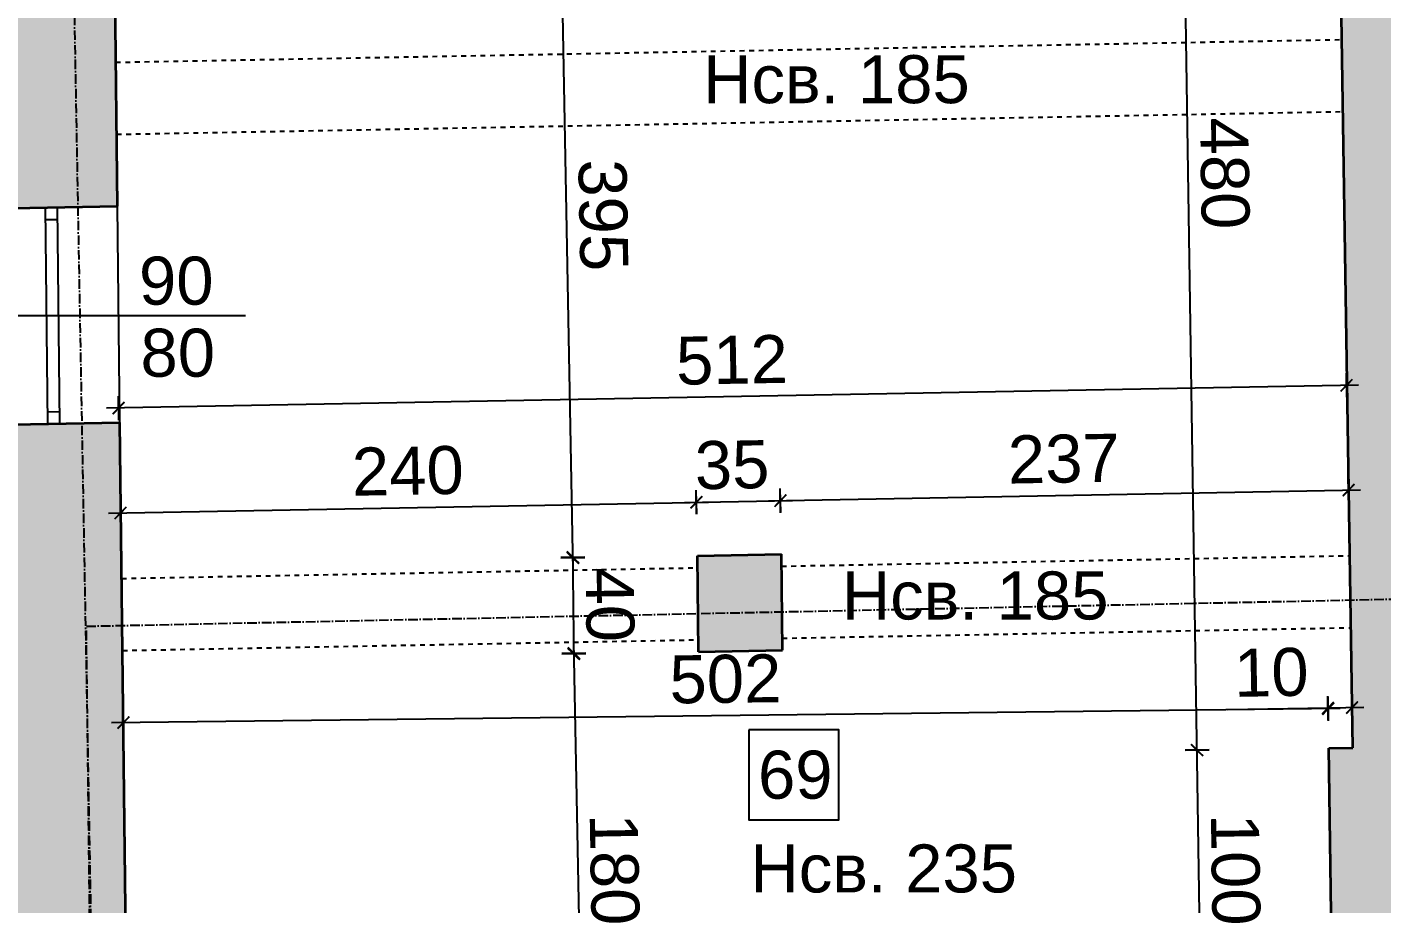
# Model space of a CAD drawing. Header units: inches. Extents: x -72385 to 39588, y -6525 to 66685.
# Drawn here: x -38762 to -38198, y 27297 to 27662 of the extents above; entities that cross this region are included whole.
import ezdxf

# ---------------------------------------------------------------- set-up
doc = ezdxf.new("R2010")
doc.units = ezdxf.units.IN
doc.header["$MEASUREMENT"] = 0
doc.linetypes.add('DashDot', pattern=[0.6, 0.4, -0.1, 0, -0.1])
doc.linetypes.add('Hidden', pattern=[0.4, 0.2, -0.2])
for name, color, linetype, lineweight in [('Изгледни линии', 253, 'Continuous', 25), ('Надписи Hсв', 252, 'Continuous', 25), ('Надписи коти вътрешни', 252, 'Continuous', 25), ('Надписи номера на пом.', 252, 'Continuous', 25), ('Надписи прозорци', 252, 'Continuous', 25), ('Оси', 252, 'DashDot', 25), ('Прозорци', 251, 'Continuous', 25), ('Пунктир', 253, 'Hidden', 25), ('Разрезни линии', 7, 'Continuous', 35), ('Щрих стени', 254, 'Continuous', 25)]:
    doc.layers.add(name, color=color, linetype=linetype, lineweight=lineweight)
doc.styles.add('Arial Regular', font='arial.ttf')
doc.styles.get("Standard").update_dxf_attribs({"font": 'arial.ttf'})
doc.dimstyles.new('Annotative', dxfattribs={"dimscale": 0, "dimtxt": 20, "dimasz": 5, "dimexe": 5, "dimexo": 5, "dimgap": 5, "dimtad": 1, "dimdec": 0, "dimzin": 0, "dimdsep": 46, "dimtxsty": 'Standard', "dimblk": 'ARCHTICK', "dimcen": 5, "dimdle": 5, "dimadec": 0, "dimazin": 0, "dimtfac": 1, "dimtdec": 0, "dimtofl": 0, "dimtmove": 0, "dimatfit": 3, "dimldrblk": 'ARCHTICK', "dimfxl": 5, "dimfxlon": 1, "dimtolj": 1, "dimtzin": 0, "dimarcsym": 1})

# ---------------------------------------------------------------- blocks, each defined once
blk = doc.blocks.new('_ArchTick')
at = {"color": 0, "linetype": 'ByBlock', "const_width": 0.15}
blk.add_lwpolyline([(-0.5, -0.5), (0.5, 0.5)], dxfattribs=at)
blk = doc.blocks.new('*D3150')
at = {"layer": 'Defpoints', "color": 0, "ltscale": 50, "transparency": 16777216}
for p in [(-38274.59, 27360.76), (-38219.71, 27361.6), (-38218.17, 27261.62)]:
    blk.add_point(p, dxfattribs=at)
at = {"layer": 'Надписи коти вътрешни', "color": 0, "lineweight": -2, "ltscale": 50, "transparency": 16777216}
for p, q in [((-38272.97, 27255.77), (-38274.67, 27365.76)), ((-38269.59, 27360.83), (-38279.59, 27360.68)), ((-38268.05, 27260.85), (-38278.05, 27260.69))]:
    blk.add_line(p, q, dxfattribs=at)
at = {"layer": 'Надписи коти вътрешни', "color": 0, "lineweight": -2, "ltscale": 50, "transparency": 16777216, "xscale": 5, "yscale": 5, "zscale": 5}
for p, rotation in [((-38274.59, 27360.76), 90.88539466403644), ((-38273.05, 27260.77), 270.8853946640364)]:
    blk.add_blockref('_ArchTick', p, dxfattribs=dict(at, rotation=rotation))
at = {"layer": 'Надписи коти вътрешни', "color": 0, "ltscale": 50, "transparency": 16777216, "insert": (-38258.61, 27311), "char_height": 20, "attachment_point": 5, "rotation": 270.8854}
blk.add_mtext('\\A1;100', dxfattribs=at)
blk = doc.blocks.new('*D3152')
at = {"layer": 'Defpoints', "color": 0, "ltscale": 50, "transparency": 16777216}
for p in [(-38282.01, 27840.73), (-38217.13, 27841.74), (-38209.71, 27361.79)]:
    blk.add_point(p, dxfattribs=at)
at = {"layer": 'Надписи коти вътрешни', "color": 0, "lineweight": -2, "ltscale": 50, "transparency": 16777216}
for p, q in [((-38274.51, 27355.79), (-38282.09, 27845.73)), ((-38277.01, 27840.81), (-38287.01, 27840.66)), ((-38269.59, 27360.86), (-38279.59, 27360.71))]:
    blk.add_line(p, q, dxfattribs=at)
at = {"layer": 'Надписи коти вътрешни', "color": 0, "lineweight": -2, "ltscale": 50, "transparency": 16777216, "xscale": 5, "yscale": 5, "zscale": 5}
for p, rotation in [((-38282.01, 27840.73), 90.88539466403802), ((-38274.59, 27360.79), 270.885394664038)]:
    blk.add_blockref('_ArchTick', p, dxfattribs=dict(at, rotation=rotation))
at = {"layer": 'Надписи коти вътрешни', "color": 0, "ltscale": 50, "transparency": 16777216, "insert": (-38263.09, 27601), "char_height": 20, "attachment_point": 5, "rotation": 270.8854}
blk.add_mtext('\\A1;480', dxfattribs=at)
blk = doc.blocks.new('*D3153')
at = {"layer": 'Defpoints', "color": 0, "ltscale": 50, "transparency": 16777216}
for p in [(-38483.19, 27464.01), (-38722.65, 27432.29), (-38482.69, 27436.74)]:
    blk.add_point(p, dxfattribs=at)
at = {"layer": 'Надписи коти вътрешни', "color": 0, "lineweight": -2, "ltscale": 50, "transparency": 16777216}
for p, q in [((-38483.1, 27459.01), (-38483.29, 27469.01)), ((-38728.16, 27459.47), (-38478.2, 27464.11)), ((-38723.07, 27454.57), (-38723.25, 27464.56))]:
    blk.add_line(p, q, dxfattribs=at)
at = {"layer": 'Надписи коти вътрешни', "color": 0, "lineweight": -2, "ltscale": 50, "transparency": 16777216, "xscale": 5, "yscale": 5, "zscale": 5}
for p, rotation in [((-38483.19, 27464.01), 1.061896860586268), ((-38723.16, 27459.57), 181.0618968605863)]:
    blk.add_blockref('_ArchTick', p, dxfattribs=dict(at, rotation=rotation))
at = {"layer": 'Надписи коти вътрешни', "color": 0, "ltscale": 50, "transparency": 16777216, "insert": (-38603.46, 27477), "char_height": 20, "attachment_point": 5, "rotation": 1.0619}
blk.add_mtext('\\A1;240', dxfattribs=at)
blk = doc.blocks.new('*D3154')
at = {"layer": 'Defpoints', "color": 0, "ltscale": 50, "transparency": 16777216}
for p in [(-38448.17, 27464.7), (-38482.75, 27441.74), (-38447.75, 27442.39)]:
    blk.add_point(p, dxfattribs=at)
at = {"layer": 'Надписи коти вътрешни', "color": 0, "lineweight": -2, "ltscale": 50, "transparency": 16777216}
for p, q in [((-38483.07, 27459.05), (-38483.25, 27469.05)), ((-38448.07, 27459.7), (-38448.26, 27469.7)), ((-38488.16, 27463.96), (-38443.17, 27464.79))]:
    blk.add_line(p, q, dxfattribs=at)
at = {"layer": 'Надписи коти вътрешни', "color": 0, "lineweight": -2, "ltscale": 50, "transparency": 16777216, "xscale": 5, "yscale": 5, "zscale": 5}
for p, rotation in [((-38483.16, 27464.05), 181.0618968605867), ((-38448.17, 27464.7), 1.061896860586675)]:
    blk.add_blockref('_ArchTick', p, dxfattribs=dict(at, rotation=rotation))
at = {"layer": 'Надписи коти вътрешни', "color": 0, "ltscale": 50, "transparency": 16777216, "insert": (-38468.35, 27479.54), "char_height": 20, "attachment_point": 5, "rotation": 1.0619}
blk.add_mtext('\\A1;35', dxfattribs=at)
blk = doc.blocks.new('*D3155')
at = {"layer": 'Defpoints', "color": 0, "ltscale": 50, "transparency": 16777216}
for p in [(-38211.45, 27469.05), (-38447.69, 27437.39), (-38210.95, 27441.78)]:
    blk.add_point(p, dxfattribs=at)
at = {"layer": 'Надписи коти вътрешни', "color": 0, "lineweight": -2, "ltscale": 50, "transparency": 16777216}
for p, q in [((-38211.36, 27464.05), (-38211.55, 27474.05)), ((-38453.2, 27464.57), (-38206.46, 27469.14)), ((-38448.11, 27459.66), (-38448.29, 27469.66))]:
    blk.add_line(p, q, dxfattribs=at)
at = {"layer": 'Надписи коти вътрешни', "color": 0, "lineweight": -2, "ltscale": 50, "transparency": 16777216, "xscale": 5, "yscale": 5, "zscale": 5}
for p, rotation in [((-38211.45, 27469.05), 1.061896860587655), ((-38448.2, 27464.66), 181.0618968605877)]:
    blk.add_blockref('_ArchTick', p, dxfattribs=dict(at, rotation=rotation))
at = {"layer": 'Надписи коти вътрешни', "color": 0, "ltscale": 50, "transparency": 16777216, "insert": (-38330.11, 27482.07), "char_height": 20, "attachment_point": 5, "rotation": 1.0619}
blk.add_mtext('\\A1;237', dxfattribs=at)
blk = doc.blocks.new('*D3156')
at = {"layer": 'Defpoints', "color": 0, "ltscale": 50, "transparency": 16777216}
for p in [(-38534.7, 27441.14), (-38482.75, 27441.74), (-38482.28, 27401.74)]:
    blk.add_point(p, dxfattribs=at)
at = {"layer": 'Надписи коти вътрешни', "color": 0, "lineweight": -2, "ltscale": 50, "transparency": 16777216}
for p, q in [((-38534.18, 27396.14), (-38534.76, 27446.14)), ((-38529.7, 27441.2), (-38539.7, 27441.08)), ((-38529.24, 27401.2), (-38539.24, 27401.08))]:
    blk.add_line(p, q, dxfattribs=at)
at = {"layer": 'Надписи коти вътрешни', "color": 0, "lineweight": -2, "ltscale": 50, "transparency": 16777216, "xscale": 5, "yscale": 5, "zscale": 5}
for p, rotation in [((-38534.7, 27441.14), 90.66157633345763), ((-38534.24, 27401.14), 270.6615763334576)]:
    blk.add_blockref('_ArchTick', p, dxfattribs=dict(at, rotation=rotation))
at = {"layer": 'Надписи коти вътрешни', "color": 0, "ltscale": 50, "transparency": 16777216, "insert": (-38519.26, 27421.32), "char_height": 20, "attachment_point": 5, "rotation": 270.6616}
blk.add_mtext('\\A1;40', dxfattribs=at)
blk = doc.blocks.new('*D8166')
at = {"layer": 'Defpoints', "color": 0, "ltscale": 50, "transparency": 16777216}
for p in [(-38541.99, 27835.71), (-38490.07, 27836.67), (-38482.75, 27441.74)]:
    blk.add_point(p, dxfattribs=at)
at = {"layer": 'Надписи коти вътрешни', "color": 0, "lineweight": -2, "ltscale": 50, "transparency": 16777216}
for p, q in [((-38534.57, 27435.78), (-38542.08, 27840.71)), ((-38536.99, 27835.8), (-38546.98, 27835.62)), ((-38529.66, 27440.87), (-38539.66, 27440.68))]:
    blk.add_line(p, q, dxfattribs=at)
at = {"layer": 'Надписи коти вътрешни', "color": 0, "lineweight": -2, "ltscale": 50, "transparency": 16777216, "xscale": 5, "yscale": 5, "zscale": 5}
for p, rotation in [((-38541.99, 27835.71), 91.06231536185966), ((-38534.66, 27440.78), 271.0623153618596)]:
    blk.add_blockref('_ArchTick', p, dxfattribs=dict(at, rotation=rotation))
at = {"layer": 'Надписи коти вътрешни', "color": 0, "ltscale": 50, "transparency": 16777216, "insert": (-38522.09, 27583.58), "char_height": 20, "attachment_point": 5, "rotation": 271.0623}
blk.add_mtext('\\A1;395', dxfattribs=at)
blk = doc.blocks.new('*D4622')
at = {"layer": 'Defpoints', "color": 0, "ltscale": 50, "transparency": 16777216}
for p in [(-38482.28, 27401.74), (-38530.93, 27220.81), (-38478.95, 27221.77)]:
    blk.add_point(p, dxfattribs=at)
at = {"layer": 'Надписи коти вътрешни', "color": 0, "lineweight": -2, "ltscale": 50, "transparency": 16777216}
for p, q in [((-38534.36, 27405.78), (-38530.84, 27215.81)), ((-38529.27, 27400.87), (-38539.27, 27400.69)), ((-38525.94, 27220.9), (-38535.93, 27220.72))]:
    blk.add_line(p, q, dxfattribs=at)
at = {"layer": 'Надписи коти вътрешни', "color": 0, "lineweight": -2, "ltscale": 50, "transparency": 16777216, "xscale": 5, "yscale": 5, "zscale": 5}
for p, rotation in [((-38534.27, 27400.78), 91.06189686059139), ((-38530.93, 27220.81), 271.0618968605914)]:
    blk.add_blockref('_ArchTick', p, dxfattribs=dict(at, rotation=rotation))
at = {"layer": 'Надписи коти вътрешни', "color": 0, "ltscale": 50, "transparency": 16777216, "insert": (-38517.39, 27311.08), "char_height": 20, "attachment_point": 5, "rotation": 271.0619}
blk.add_mtext('\\A1;180', dxfattribs=at)
blk = doc.blocks.new('*D4623')
at = {"layer": 'Defpoints', "color": 0, "ltscale": 50, "transparency": 16777216}
for p in [(-38220.02, 27378.3), (-38219.71, 27361.6), (-38209.71, 27361.79)]:
    blk.add_point(p, dxfattribs=at)
at = {"layer": 'Надписи коти вътрешни', "color": 0, "lineweight": -2, "ltscale": 50, "transparency": 16777216}
for p, q in [((-38219.93, 27373.3), (-38220.11, 27383.3)), ((-38209.93, 27373.49), (-38210.12, 27383.49)), ((-38220.02, 27378.3), (-38261.71, 27377.53)), ((-38205.02, 27378.58), (-38220.02, 27378.3))]:
    blk.add_line(p, q, dxfattribs=at)
at = {"layer": 'Надписи коти вътрешни', "color": 0, "lineweight": -2, "ltscale": 50, "transparency": 16777216, "xscale": 5, "yscale": 5, "zscale": 5}
for p, rotation in [((-38220.02, 27378.3), 181.0623153618163), ((-38210.02, 27378.49), 1.062315361816344)]:
    blk.add_blockref('_ArchTick', p, dxfattribs=dict(at, rotation=rotation))
at = {"layer": 'Надписи коти вътрешни', "color": 0, "ltscale": 50, "transparency": 16777216, "insert": (-38243.65, 27393.08), "char_height": 20, "attachment_point": 5, "rotation": 1.0623}
blk.add_mtext('\\A1;10', dxfattribs=at)
blk = doc.blocks.new('*D4624')
at = {"layer": 'Defpoints', "color": 0, "ltscale": 50, "transparency": 16777216}
for p in [(-38721.96, 27372.24), (-38219.71, 27361.6), (-38721.77, 27355.81)]:
    blk.add_point(p, dxfattribs=at)
at = {"layer": 'Надписи коти вътрешни', "color": 0, "lineweight": -2, "ltscale": 50, "transparency": 16777216}
for p, q in [((-38219.84, 27373.04), (-38219.96, 27383.04)), ((-38214.9, 27378.1), (-38726.96, 27372.19)), ((-38721.9, 27367.24), (-38722.02, 27377.24))]:
    blk.add_line(p, q, dxfattribs=at)
at = {"layer": 'Надписи коти вътрешни', "color": 0, "lineweight": -2, "ltscale": 50, "transparency": 16777216, "xscale": 5, "yscale": 5, "zscale": 5}
for p, rotation in [((-38219.9, 27378.04), 0.661576333450018), ((-38721.96, 27372.24), 180.66157633345)]:
    blk.add_blockref('_ArchTick', p, dxfattribs=dict(at, rotation=rotation))
at = {"layer": 'Надписи коти вътрешни', "color": 0, "ltscale": 50, "transparency": 16777216, "insert": (-38471.11, 27390.35), "char_height": 20, "attachment_point": 5, "rotation": 0.6616}
blk.add_mtext('\\A1;502', dxfattribs=at)
blk = doc.blocks.new('*D4082')
at = {"layer": 'Defpoints', "color": 0, "ltscale": 50, "transparency": 16777216}
for p in [(-38723.97, 27503.27), (-38210.95, 27441.78), (-38722.65, 27432.29)]:
    blk.add_point(p, dxfattribs=at)
at = {"layer": 'Надписи коти вътрешни', "color": 0, "lineweight": -2, "ltscale": 50, "transparency": 16777216}
for p, q in [((-38212.17, 27507.76), (-38212.36, 27517.75)), ((-38207.27, 27512.85), (-38728.97, 27503.18)), ((-38723.88, 27498.27), (-38724.06, 27508.27))]:
    blk.add_line(p, q, dxfattribs=at)
at = {"layer": 'Надписи коти вътрешни', "color": 0, "lineweight": -2, "ltscale": 50, "transparency": 16777216, "xscale": 5, "yscale": 5, "zscale": 5}
for p, rotation in [((-38212.27, 27512.75), 1.061896860586913), ((-38723.97, 27503.27), 181.0618968605869)]:
    blk.add_blockref('_ArchTick', p, dxfattribs=dict(at, rotation=rotation))
at = {"layer": 'Надписи коти вътрешни', "color": 0, "ltscale": 50, "transparency": 16777216, "insert": (-38468.4, 27523.22), "char_height": 20, "attachment_point": 5, "rotation": 1.0619}
blk.add_mtext('\\A1;512', dxfattribs=at)

msp = doc.modelspace()

# ---------------------------------------------------------------- hatches: boundary and pattern name
at = {"layer": 'Щрих стени', "ltscale": 10}
h = msp.add_hatch(color=256, dxfattribs=at)
h.dxf.hatch_style = 1
h.paths.add_polyline_path([(-38915.52, 27213.68), (-39678.47, 27199.54), (-39684.22, 27814.53), (-39372.16, 27820.32), (-39373.18, 27875.31), (-39739.73, 27868.51), (-39730.38, 26868.05), (-37702.75, 26915.26), (-37703.91, 26989.89), (-37758.9, 26989.04), (-37758.59, 26969.05), (-38148.51, 26960.51), (-38149.36, 27015.5), (-38204.35, 27014.65), (-38203.49, 26959.3), (-38717.06, 26948.05), (-38717.7, 27003.05), (-38772.69, 27002.41), (-38772.05, 26946.85), (-39675.92, 26927.05), (-39677.96, 27144.54), (-38914.5, 27158.69)])
h.paths.add_polyline_path([(-39083.23, 27880.68), (-39223.21, 27878.09), (-39222.19, 27823.1), (-39082.21, 27825.69)])
h.paths.add_polyline_path([(-37772.2, 27849.99), (-37761.22, 27139.03), (-37706.22, 27139.88), (-37718.06, 27906), (-38933.26, 27883.47), (-38932.24, 27828.47), (-38782.26, 27831.26), (-38779.44, 27586.27), (-38724.44, 27587.29), (-38727.27, 27832.28), (-38217.13, 27841.74), (-38209.71, 27361.79), (-38219.71, 27361.6), (-38218.17, 27261.62), (-38208.17, 27261.8), (-38207.63, 27226.8), (-38257.62, 27225.88), (-38256.6, 27170.88), (-38206.78, 27171.81), (-38205.89, 27114.64), (-38150.9, 27115.49), (-38153.18, 27262.82), (-38143.18, 27263.01), (-38144.72, 27363), (-38154.72, 27362.81), (-38162.14, 27842.75)])
h.paths.add_polyline_path([(-38723.4, 27497.29), (-38778.4, 27496.27), (-38775.16, 27216.28), (-38815.54, 27215.53), (-38814.52, 27160.54), (-38774.53, 27161.28), (-38773.85, 27102.41), (-38718.85, 27103.04), (-38719.54, 27162.3), (-38356.58, 27169.03), (-38357.6, 27224.02), (-38720.17, 27217.3)], flags=17)
h = msp.add_hatch(color=256, dxfattribs=at)
h.dxf.hatch_style = 1
h.paths.add_polyline_path([(-38447.75, 27442.39), (-38482.75, 27441.74), (-38482.28, 27401.74), (-38447.29, 27402.39)])
h.paths.add_polyline_path([(-37919.92, 27702.22), (-37959.92, 27701.48), (-37953.86, 27309.85), (-37913.87, 27310.73)])

# ---------------------------------------------------------------- linework, layer by layer
at = {"layer": 'Изгледни линии', "ltscale": 50}
msp.add_line((-38723.4, 27497.29), (-38724.44, 27587.29), dxfattribs=at)
at = {"layer": 'Надписи номера на пом.', "ltscale": 50}
msp.add_lwpolyline([(-38461.39, 27369.24), (-38461.39, 27331.74), (-38423.89, 27331.74), (-38423.89, 27369.24)], close=True, dxfattribs=at)
at = {"layer": 'Надписи прозорци', "ltscale": 50}
msp.add_line((-38778.92, 27541.8), (-38671.14, 27541.8), dxfattribs=at)
at = {"layer": 'Оси', "ltscale": 10}
msp.add_line((-38753.31, 28264.37), (-38721.28, 26506.44), dxfattribs=at)
msp.add_lwpolyline([(-40093.5, 27164.5), (-38734.82, 27187), (-38737.42, 27412.39), (-38170.67, 27424.13), (-38169.67, 27359.05), (-37336.82, 27371.92)], dxfattribs=at)
at = {"layer": 'Прозорци', "ltscale": 50}
for p, q in [((-38753.4, 27496.75), (-38754.44, 27586.74)), ((-38748.4, 27496.81), (-38749.44, 27586.8)), ((-38754.38, 27581.73), (-38749.38, 27581.82)), ((-38753.46, 27501.73), (-38748.46, 27501.83))]:
    msp.add_line(p, q, dxfattribs=at)
at = {"layer": 'Пунктир', "ltscale": 10}
for p, q in [((-38725.14, 27647.28), (-38214.27, 27656.75)), ((-38724.79, 27617.28), (-38213.81, 27626.76)), ((-38447.69, 27437.39), (-38210.95, 27441.78)), ((-38722.65, 27432.29), (-38482.69, 27436.74)), ((-38447.35, 27407.39), (-38210.49, 27411.78)), ((-38722.31, 27402.29), (-38482.34, 27406.74))]:
    msp.add_line(p, q, dxfattribs=at)
at = {"layer": 'Разрезни линии', "ltscale": 50}
for p, q in [((-38209.71, 27361.79), (-38217.13, 27841.74)), ((-38724.44, 27587.29), (-38727.27, 27832.28)), ((-38779.44, 27586.27), (-38724.44, 27587.29)), ((-38778.4, 27496.27), (-38723.4, 27497.29)), ((-38720.17, 27217.3), (-38723.4, 27497.29)), ((-38482.75, 27441.74), (-38447.75, 27442.39)), ((-38482.28, 27401.74), (-38482.75, 27441.74)), ((-38447.29, 27402.39), (-38447.75, 27442.39)), ((-38482.28, 27401.74), (-38447.29, 27402.39)), ((-38219.71, 27361.6), (-38209.71, 27361.79)), ((-38218.17, 27261.62), (-38219.71, 27361.6))]:
    msp.add_line(p, q, dxfattribs=at)

# ---------------------------------------------------------------- texts
at = {"layer": 'Надписи Hсв', "ltscale": 100, "char_height": 20, "width": 180.4891, "attachment_point": 1, "style": 'Arial Regular'}
for s, insert in [('Hсв. 185', (-38480.41, 27650.24)), ('Hсв. 185', (-38422.61, 27435.19)), ('Hсв. 235', (-38460.72, 27321.5))]:
    msp.add_mtext(s, dxfattribs=dict(at, insert=insert))
at = {"layer": 'Надписи номера на пом.', "ltscale": 100, "insert": (-38532.24, 27360.56), "char_height": 20, "width": 180.4891, "attachment_point": 1, "style": 'Arial Regular'}
msp.add_mtext('\\pxqc;69', dxfattribs=at)
at = {"layer": 'Надписи прозорци', "ltscale": 100, "char_height": 20, "width": 180.4891, "attachment_point": 1, "style": 'Arial Regular'}
for s, insert in [('90', (-38715.48, 27566.32)), ('80', (-38714.86, 27536.32))]:
    msp.add_mtext(s, dxfattribs=dict(at, insert=insert))

# ---------------------------------------------------------------- dimensions: what is measured, and where the dimension line sits
at = {"layer": 'Надписи коти вътрешни', "ltscale": 50}
for p1, p2, distance, picture, middle in [((-38209.71, 27361.79), (-38217.13, 27841.74), 64.89, '*D3152', (-38263.09, 27601)), ((-38210.95, 27441.78), (-38722.65, 27432.29), -70.99, '*D4082', (-38468.4, 27523.22)), ((-38447.69, 27437.39), (-38210.95, 27441.78), 27.28, '*D3155', (-38330.11, 27482.07)), ((-38722.65, 27432.29), (-38482.69, 27436.74), 27.28, '*D3153', (-38603.46, 27477)), ((-38482.28, 27401.74), (-38482.75, 27441.74), 51.96, '*D3156', (-38519.26, 27421.32)), ((-38219.71, 27361.6), (-38721.77, 27355.81), -16.44, '*D4624', (-38471.11, 27390.35)), ((-38482.28, 27401.74), (-38478.95, 27221.77), -51.99, '*D4622', (-38517.39, 27311.08)), ((-38209.71, 27361.79), (-38219.71, 27361.6), -16.7, '*D4623', (-38243.65, 27393.08)), ((-38218.17, 27261.62), (-38219.71, 27361.6), 54.89, '*D3150', (-38258.61, 27311))]:
    dim = msp.add_aligned_dim(p1=p1, p2=p2, distance=distance, dimstyle='Annotative', override={"dimscale": 0, "dimtix": 0, "dimtofl": 0, "dimtmove": 0, "dimatfit": 3}, dxfattribs=at)
    dim.commit()
    dim.dimension.update_dxf_attribs({"geometry": picture, "text_midpoint": middle})
for base, p2, angle, picture, middle in [((-38541.99, 27835.71), (-38490.07, 27836.67), 91.0623, '*D8166', (-38537.31, 27583.3)), ((-38448.17, 27464.7), (-38447.75, 27442.39), 1.0619, '*D3154', (-38468.07, 27464.33))]:
    dim = msp.add_linear_dim(base=base, p1=(-38482.75, 27441.74), p2=p2, angle=angle, dimstyle='Annotative', override={"dimscale": 0, "dimtix": 0, "dimtofl": 0, "dimtmove": 0, "dimatfit": 3}, dxfattribs=at)
    dim.commit()
    dim.dimension.update_dxf_attribs({"geometry": picture, "text_midpoint": middle, "dimtype": 129})

doc.saveas('drawing.dxf')
